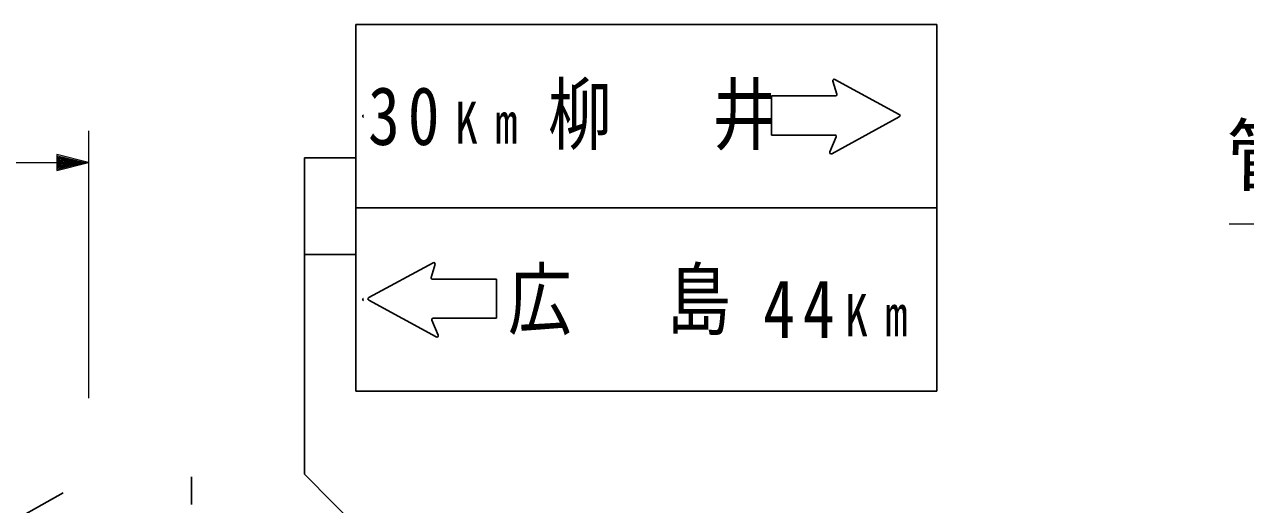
# Model space of a CAD drawing. Units: millimetres, scale not verified. Extents: x 39992 to 679863, y 19996 to 379924.
# Drawn here: x 315831 to 354146, y 319342 to 334416 of the extents above; entities that cross this region are included whole.
import ezdxf
from ezdxf.enums import TextEntityAlignment as Align

# ---------------------------------------------------------------- set-up
doc = ezdxf.new("R2010")
doc.units = ezdxf.units.MM
doc.header["$LTSCALE"] = 999.799
for name, color, linetype, lineweight in [('M-BGD', 7, 'Continuous', 25), ('M-STR-HTXT', 7, 'Continuous', 13), ('M-STR-STRC', 7, 'Continuous', 25)]:
    doc.layers.add(name, color=color, linetype=linetype, lineweight=lineweight)
doc.styles.add('ＭＳ ゴシック', font='')
doc.styles.get('ＭＳ ゴシック').set_extended_font_data('MS Gothic')

msp = doc.modelspace()

# ---------------------------------------------------------------- linework, layer by layer
at = {"layer": 'M-BGD'}
for p, q in [((321075.9, 319348), (321075.9, 320216.6)), ((312998.9, 317428.4), (317045.1, 319709.5))]:
    msp.add_line(p, q, dxfattribs=at)
for centre in [(326488.1, 331536.3), (326488.1, 325777.4)]:
    msp.add_arc(centre, 43.2, 118.71979, 241.50226, dxfattribs=at)
at = {"layer": 'M-STR-HTXT'}
for p, q in [((317846.2, 331077.7), (317846.2, 322681)), ((296198, 330077.9), (317846.2, 330077.9)), ((382853, 328147.8), (353634, 328147.8))]:
    msp.add_line(p, q, dxfattribs=at)
for points in [[(317846.2, 330077.9), (316846.4, 330327.9), (316846.4, 329828)], [(317641.2, 330077.9), (316908.8, 329902.9), (316908.8, 330252.9)], [(317541.2, 330077.9), (316946.3, 329940.4), (316946.3, 330215.4)], [(317438.7, 330077.9), (316983.8, 329977.9), (316983.8, 330177.9)], [(317338.8, 330077.9), (317021.3, 330015.4), (317021.3, 330140.4)]]:
    msp.add_lwpolyline(points, close=True, dxfattribs=at)
for points in [[(317743.7, 330077.9), (316871.4, 329865.4), (316871.4, 330290.4), (317741.2, 330077.9)], [(317058.8, 330077.9), (317236.3, 330077.9), (317058.8, 330052.9), (317058.8, 330102.9), (317236.3, 330077.9)]]:
    msp.add_lwpolyline(points, dxfattribs=at)
at = {"layer": 'M-STR-STRC'}
for p, q in [((344461.5, 334415.6), (326225.2, 334415.6)), ((326225.2, 328656.7), (326225.2, 334415.6)), ((326225.2, 334415.6), (344461.5, 334415.6)), ((344461.5, 334415.6), (344461.5, 328656.7)), ((341320.1, 332223.4), (341200, 332638.9)), ((341262.1, 332688.8), (343281.3, 331592.6)), ((339271.7, 332168.3), (339271.7, 330943.3)), ((339271.7, 332168.3), (341278.6, 332168.3)), ((343281.4, 331516.8), (341165.4, 330357.4)), ((341261.3, 330943.3), (339271.7, 330943.3)), ((341104.8, 330411.8), (341301.2, 330883.5)), ((324614.2, 320297.6), (324614.2, 330229)), ((324614.2, 330229), (326225.2, 330229)), ((344461.5, 328656.7), (326225.2, 328656.7)), ((326225.2, 322897.9), (326225.2, 328656.7)), ((326225.2, 328656.7), (344461.5, 328656.7)), ((344461.5, 328656.7), (344461.5, 322897.9)), ((324614.2, 327195.8), (326225.2, 327195.8)), ((328651.3, 326935.5), (326632.1, 325839.3)), ((328593.4, 326470.1), (328713.4, 326885.6)), ((330641.7, 326415), (328634.8, 326415)), ((330641.7, 326415), (330641.7, 325190)), ((326632, 325763.5), (328748, 324604)), ((328808.6, 324658.5), (328612.2, 325130.2)), ((328652.1, 325190), (330641.7, 325190)), ((344461.5, 322897.9), (326225.2, 322897.9)), ((324614.2, 320297.6), (346924.8, 297812.9))]:
    msp.add_line(p, q, dxfattribs=at)
for centre, start, end in [((341241.5, 332650.9), 61.50226, 196.11285), ((341278.5, 332211.5), 270, 16.11285), ((343260.6, 331554.5), 298.71979, 61.50226), ((341261.3, 330900.2), 337.39017, 90), ((341144.6, 330395.2), 157.39014, 298.71979), ((328671.9, 326897.6), 343.88715, 118.49774), ((328634.9, 326458.2), 163.88715, 270), ((326652.8, 325801.2), 118.49774, 241.28021), ((328652.1, 325146.9), 90, 202.6098), ((328768.8, 324641.9), 241.28021, 22.60986)]:
    msp.add_arc(centre, 43.2, start, end, dxfattribs=at)

# ---------------------------------------------------------------- texts
at = {"layer": 'M-STR-HTXT', "style": 'ＭＳ ゴシック'}
msp.add_text('管渠 HP600 L=21.4', height=1832, rotation=359.5, dxfattribs=at).set_placement((353527.6, 328842.9), align=Align.BOTTOM_LEFT)
at = {"layer": 'M-STR-STRC', "attachment_point": 7, "style": 'ＭＳ ゴシック'}
for s, insert, char_height in [('\\T1.29;\\W0.8;柳\u3000井\\~', (332258.2, 330453.2), 1832), ('\\T1.25;\\W0.8;30', (326612.6, 330600.8), 1832), ('\\T1.74;\\W0.8;Km', (329340.4, 330669.3), 1319), ('\\T1.25;\\W0.8;広\u3000島', (331003.6, 324658.3), 1832), ('\\T1.25;\\W0.8;44', (339009.1, 324573.5), 1832), ('\\T1.74;\\W0.8;Km', (341578, 324628.4), 1319)]:
    msp.add_mtext(s, dxfattribs=dict(at, insert=insert, char_height=char_height))

doc.saveas('drawing.dxf')
